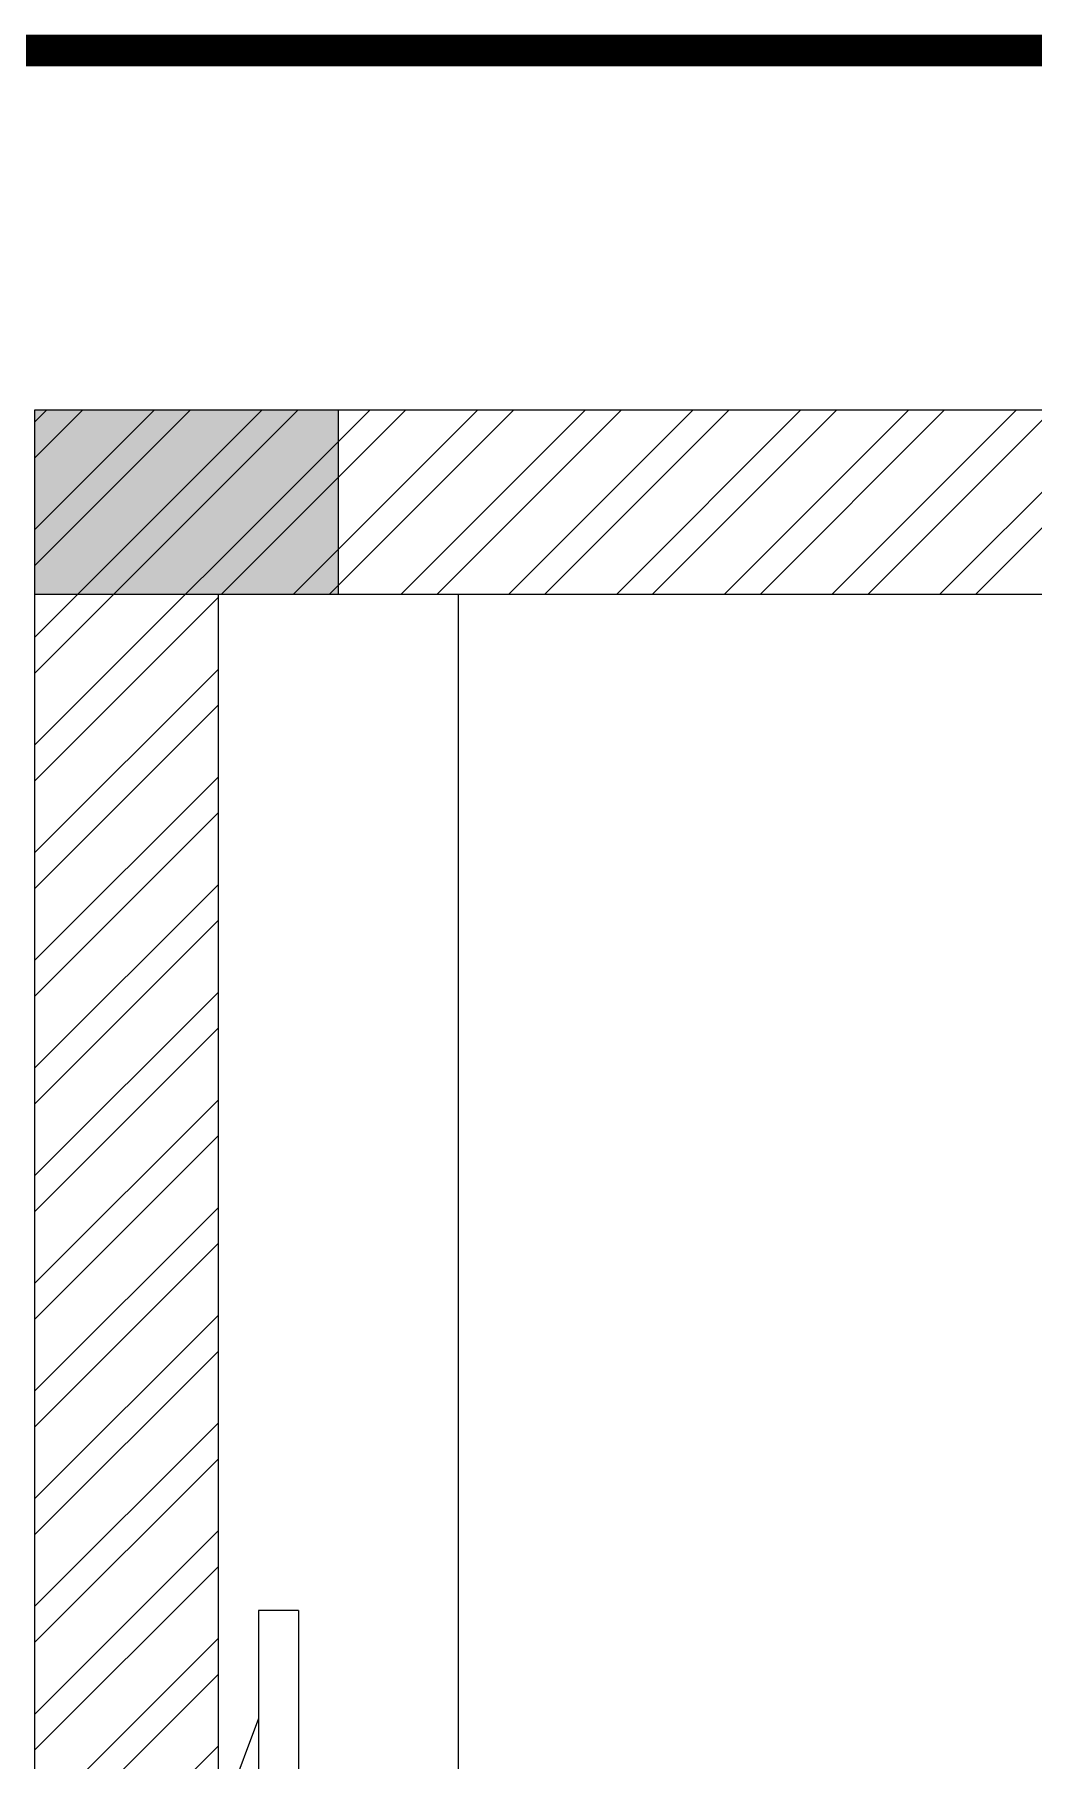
# Model space of a CAD drawing. Header units: millimetres. Extents: x -2842 to 116137, y -21481 to 17561.
# Drawn here: x 0 to 1249, y 11931 to 14090 of the extents above; entities that cross this region are included whole.
import ezdxf

# ---------------------------------------------------------------- set-up
doc = ezdxf.new("R2010")
doc.units = ezdxf.units.MM
doc.header["$LTSCALE"] = 150
doc.linetypes.add('DASHED', pattern=[0.75, 0.5, -0.25])
for name, color, linetype in [('ad-Column', 3, 'Continuous'), ('ad-Column Hatch', 125, 'Continuous'), ('ad-Furniture', 8, 'Continuous'), ('ad-Wall', 240, 'Continuous'), ('ad-Wall hatch', 8, 'Continuous')]:
    doc.layers.add(name, color=color, linetype=linetype)
doc.layers.add('ad-Secondary Roof', color=6, linetype='Continuous', true_color=0xff00ff)

# ---------------------------------------------------------------- blocks, each defined once
blk = doc.blocks.new('zw$FB80')
at = {"layer": 'ad-Furniture', "ltscale": 0.125}
for p, q in [((-100, -1271.6), (-100, -2571.6)), ((-100, -1271.6), (-50, -1271.6)), ((-50, -1271.6), (-50, -2571.6)), ((-50, -1406.5), (0, -1540.1))]:
    blk.add_line(p, q, dxfattribs=at)
blk.add_lwpolyline([(0, -3048.1), (-100, -3048.1, -0.414214), (-300, -2848.1), (-300, 0)], format="xyb", dxfattribs=at)
blk = doc.blocks.new('zw$66EE')
at = {"layer": 'ad-Furniture', "xscale": -1}
blk.add_blockref('zw$FB80', (230, 13390), dxfattribs=at)
blk = doc.blocks.new('zw$6266')
at = {"layer": 'ad-Wall hatch', "transparency": 33554610}
h = blk.add_hatch(dxfattribs=at)
h.set_pattern_fill('ANSI32', color=256, scale=10)
h.paths.add_polyline_path([(0, 13620), (0, 10305), (230, 10305), (230, 13390), (4880, 13390), (4880, 8645), (8540, 8645), (8540, 8760), (5110, 8760), (5110, 10500), (6075, 10500), (6075, 10615), (5110, 10615), (5110, 13390), (7525, 13390), (7525, 10615), (6875, 10615), (6875, 10500), (7640, 10500), (7640, 13390), (11890, 13390), (11890, 8760), (9440, 8760), (9440, 8645), (11890, 8645), (11890, 230), (10090, 230), (10090, 0), (12120, 0), (12120, 13620)])
at = {"layer": 'ad-Wall'}
blk.add_lwpolyline([(12120, 13620), (0, 13620), (0, 10305), (230, 10305), (230, 13390), (4880, 13390), (4880, 8645), (8540, 8645)], dxfattribs=at)
blk = doc.blocks.new('A$Ca594aa6c')
at = {"layer": 'ad-Secondary Roof', "linetype": 'DASHED', "ltscale": 2, "const_width": 40}
blk.add_lwpolyline([(-1820, 450), (2380, 450), (4485.4, -2487.5), (2380, -5425), (-1820, -5425)], close=True, dxfattribs=at)
blk = doc.blocks.new('1625W-Roof Plan')
blk.add_blockref('A$Ca594aa6c', (0, 13620))
blk = doc.blocks.new('zw$6AA0')
at = {"layer": 'ad-Column Hatch', "transparency": 33554687}
h = blk.add_hatch(color=256, dxfattribs=at)
h.dxf.hatch_style = 1
h.paths.add_polyline_path([(0, -230), (380, -230), (380, 0), (0, 0)])
at = {"layer": 'ad-Column'}
blk.add_lwpolyline([(0, -230), (380, -230), (380, 0), (0, 0)], close=True, dxfattribs=at)
blk = doc.blocks.new('1625W_Columns')
at = {"layer": 'ad-Column', "rotation": 359.9999999999993}
blk.add_blockref('zw$6AA0', (0, 13620), dxfattribs=at)
blk = doc.blocks.new('1625_West Villa')
at = {"layer": 'ad-Furniture'}
blk.add_blockref('zw$66EE', (0, 0), dxfattribs=at)
blk.add_blockref('zw$6266', (0, 0))
blk.add_blockref('1625W-Roof Plan', (0, 0))
blk.add_blockref('1625W_Columns', (0, 0))

msp = doc.modelspace()

# ---------------------------------------------------------------- block references
msp.add_blockref('1625_West Villa', (0, 0))

doc.saveas('drawing.dxf')
